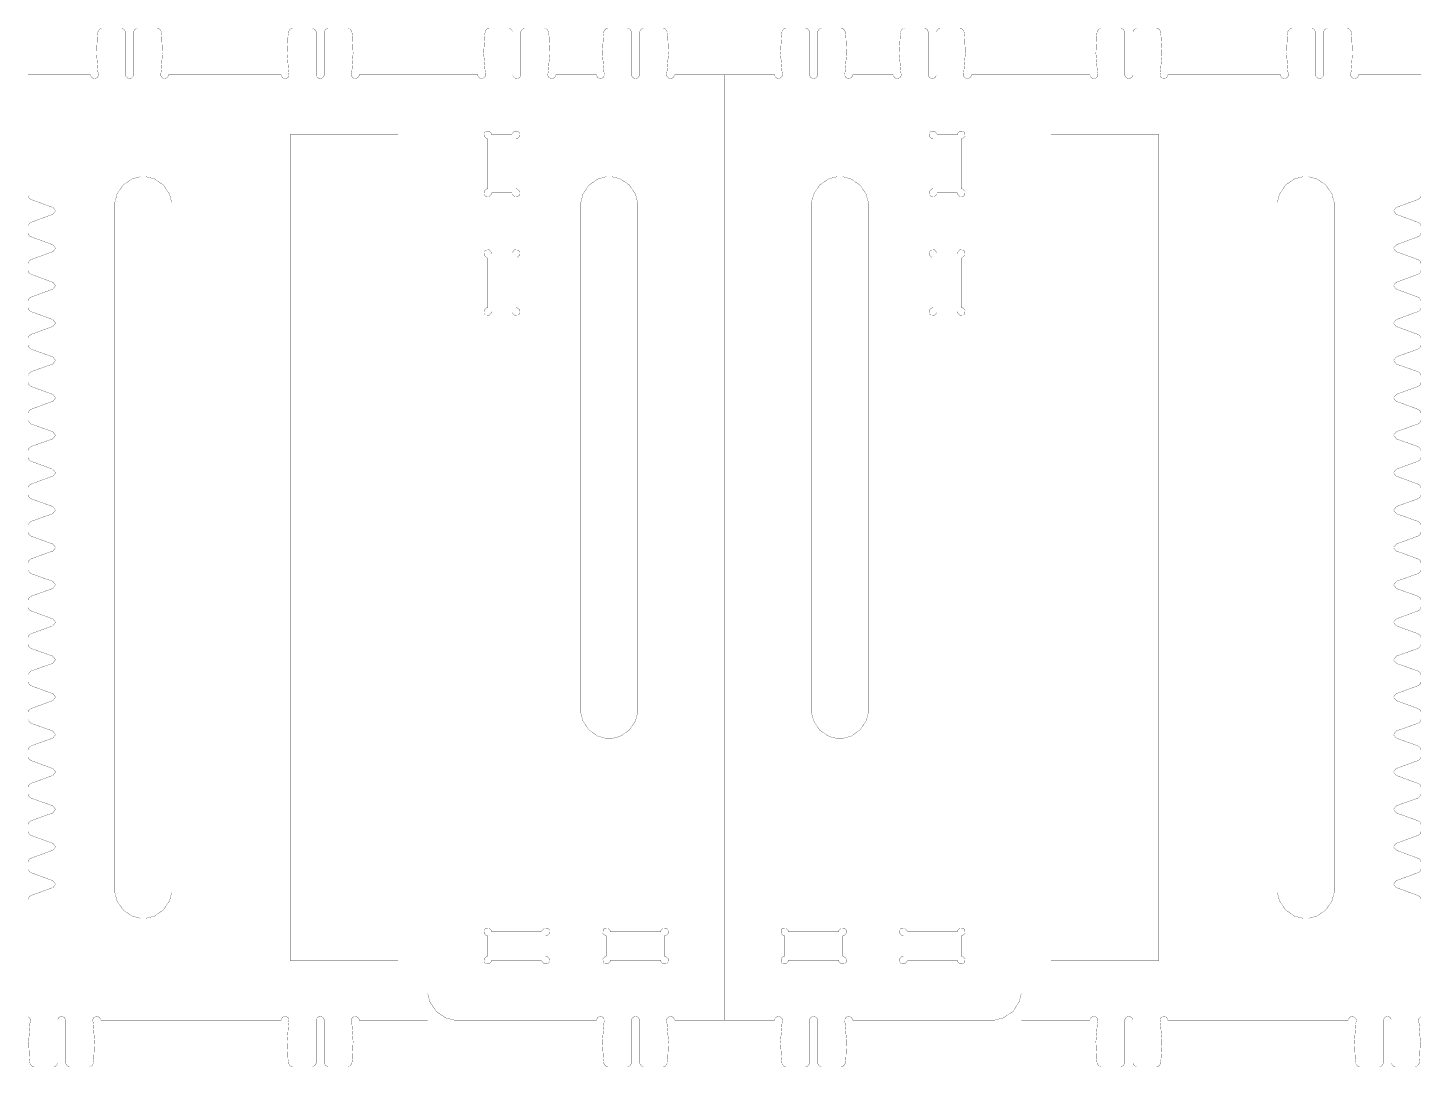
# Model space of a CAD drawing. Extents: x 0.1 to 59.9, y 0.1 to 11.9.
# Drawn here: x 48.07 to 53.93, y 7.56 to 11.94 of the extents above; entities that cross this region are included whole.
import ezdxf

# ---------------------------------------------------------------- set-up
doc = ezdxf.new("R2010")
doc.units = 0
doc.layers.add('L0D0_0', color=1, linetype='CONTINUOUS')

msp = doc.modelspace()

# ---------------------------------------------------------------- linework, layer by layer
at = {"layer": 'L0D0_0', "const_width": 0.001}
for points in [[(48.362, 11.918), (48.36, 11.903), (48.357, 11.828), (48.362, 11.753), (48.365, 11.738)], [(48.382, 11.935), (48.379, 11.935), (48.369, 11.93), (48.363, 11.92), (48.362, 11.918)], [(48.459, 11.935), (48.382, 11.935)], [(48.479, 11.915), (48.479, 11.919), (48.473, 11.929), (48.463, 11.935), (48.459, 11.935)], [(48.479, 11.738), (48.479, 11.915)], [(48.532, 11.935), (48.529, 11.935), (48.518, 11.929), (48.512, 11.919), (48.512, 11.915)], [(48.512, 11.738), (48.512, 11.915)], [(48.532, 11.935), (48.61, 11.935)], [(48.629, 11.918), (48.629, 11.92), (48.623, 11.93), (48.613, 11.935), (48.61, 11.935)], [(48.627, 11.738), (48.629, 11.753), (48.634, 11.828), (48.631, 11.903), (48.629, 11.918)], [(49.165, 11.918), (49.163, 11.903), (49.16, 11.828), (49.165, 11.753), (49.167, 11.738)], [(49.184, 11.935), (49.181, 11.935), (49.172, 11.93), (49.165, 11.92), (49.165, 11.918)], [(49.262, 11.935), (49.184, 11.935)], [(49.282, 11.915), (49.282, 11.919), (49.276, 11.929), (49.265, 11.935), (49.262, 11.935)], [(49.282, 11.738), (49.282, 11.915)], [(49.335, 11.935), (49.331, 11.935), (49.321, 11.929), (49.315, 11.919), (49.315, 11.915)], [(49.315, 11.738), (49.315, 11.915)], [(49.335, 11.935), (49.412, 11.935)], [(49.432, 11.918), (49.431, 11.92), (49.425, 11.93), (49.415, 11.935), (49.412, 11.935)], [(49.429, 11.738), (49.432, 11.753), (49.437, 11.828), (49.434, 11.903), (49.432, 11.918)], [(49.995, 11.738), (49.993, 11.753), (49.987, 11.828), (49.991, 11.903), (49.993, 11.918)], [(49.993, 11.918), (49.993, 11.92), (49.999, 11.93), (50.009, 11.935), (50.012, 11.935)], [(50.09, 11.935), (50.012, 11.935)], [(50.09, 11.935), (50.093, 11.935), (50.104, 11.929), (50.109, 11.919), (50.109, 11.915)], [(50.109, 11.738), (50.109, 11.915)], [(50.143, 11.915), (50.143, 11.919), (50.149, 11.929), (50.159, 11.935), (50.163, 11.935)], [(50.143, 11.738), (50.143, 11.915)], [(50.163, 11.935), (50.24, 11.935)], [(50.24, 11.935), (50.243, 11.935), (50.253, 11.93), (50.259, 11.92), (50.26, 11.918)], [(50.26, 11.918), (50.262, 11.903), (50.265, 11.828), (50.259, 11.753), (50.257, 11.738)], [(50.495, 11.738), (50.493, 11.753), (50.487, 11.828), (50.491, 11.903), (50.493, 11.918)], [(50.493, 11.918), (50.493, 11.92), (50.499, 11.93), (50.509, 11.935), (50.512, 11.935)], [(50.59, 11.935), (50.512, 11.935)], [(50.59, 11.935), (50.593, 11.935), (50.604, 11.929), (50.609, 11.919), (50.609, 11.915)], [(50.609, 11.738), (50.609, 11.915)], [(50.643, 11.915), (50.643, 11.919), (50.649, 11.929), (50.659, 11.935), (50.663, 11.935)], [(50.643, 11.738), (50.643, 11.915)], [(50.663, 11.935), (50.74, 11.935)], [(50.74, 11.935), (50.743, 11.935), (50.753, 11.93), (50.759, 11.92), (50.76, 11.918)], [(50.76, 11.918), (50.762, 11.903), (50.765, 11.828), (50.759, 11.753), (50.757, 11.738)], [(51.243, 11.918), (51.241, 11.903), (51.237, 11.828), (51.243, 11.753), (51.245, 11.738)], [(51.262, 11.935), (51.259, 11.935), (51.249, 11.93), (51.243, 11.92), (51.243, 11.918)], [(51.34, 11.935), (51.262, 11.935)], [(51.359, 11.915), (51.359, 11.919), (51.354, 11.929), (51.343, 11.935), (51.34, 11.935)], [(51.359, 11.738), (51.359, 11.915)], [(51.413, 11.935), (51.409, 11.935), (51.399, 11.929), (51.393, 11.919), (51.393, 11.915)], [(51.393, 11.738), (51.393, 11.915)], [(51.413, 11.935), (51.49, 11.935)], [(51.51, 11.918), (51.509, 11.92), (51.503, 11.93), (51.493, 11.935), (51.49, 11.935)], [(51.507, 11.738), (51.509, 11.753), (51.515, 11.828), (51.512, 11.903), (51.51, 11.918)], [(51.743, 11.918), (51.741, 11.903), (51.737, 11.828), (51.743, 11.753), (51.745, 11.738)], [(51.762, 11.935), (51.759, 11.935), (51.749, 11.93), (51.743, 11.92), (51.743, 11.918)], [(51.84, 11.935), (51.762, 11.935)], [(51.859, 11.915), (51.859, 11.919), (51.854, 11.929), (51.843, 11.935), (51.84, 11.935)], [(51.859, 11.738), (51.859, 11.915)], [(51.913, 11.935), (51.909, 11.935), (51.899, 11.929), (51.893, 11.919), (51.893, 11.915)], [(51.893, 11.738), (51.893, 11.915)], [(51.913, 11.935), (51.99, 11.935)], [(52.01, 11.918), (52.009, 11.92), (52.003, 11.93), (51.993, 11.935), (51.99, 11.935)], [(52.007, 11.738), (52.009, 11.753), (52.015, 11.828), (52.012, 11.903), (52.01, 11.918)], [(52.573, 11.738), (52.571, 11.753), (52.565, 11.828), (52.568, 11.903), (52.57, 11.918)], [(52.57, 11.918), (52.571, 11.92), (52.577, 11.93), (52.587, 11.935), (52.59, 11.935)], [(52.667, 11.935), (52.59, 11.935)], [(52.667, 11.935), (52.671, 11.935), (52.681, 11.929), (52.687, 11.919), (52.687, 11.915)], [(52.687, 11.738), (52.687, 11.915)], [(52.721, 11.915), (52.721, 11.919), (52.726, 11.929), (52.737, 11.935), (52.74, 11.935)], [(52.721, 11.738), (52.721, 11.915)], [(52.74, 11.935), (52.818, 11.935)], [(52.818, 11.935), (52.821, 11.935), (52.831, 11.93), (52.837, 11.92), (52.837, 11.918)], [(52.837, 11.918), (52.839, 11.903), (52.843, 11.828), (52.837, 11.753), (52.835, 11.738)], [(53.376, 11.738), (53.373, 11.753), (53.368, 11.828), (53.371, 11.903), (53.373, 11.918)], [(53.373, 11.918), (53.373, 11.92), (53.38, 11.93), (53.389, 11.935), (53.393, 11.935)], [(53.47, 11.935), (53.393, 11.935)], [(53.47, 11.935), (53.474, 11.935), (53.484, 11.929), (53.49, 11.919), (53.49, 11.915)], [(53.49, 11.738), (53.49, 11.915)], [(53.523, 11.915), (53.523, 11.919), (53.529, 11.929), (53.54, 11.935), (53.543, 11.935)], [(53.523, 11.738), (53.523, 11.915)], [(53.543, 11.935), (53.621, 11.935)], [(53.621, 11.935), (53.624, 11.935), (53.633, 11.93), (53.64, 11.92), (53.64, 11.918)], [(53.64, 11.918), (53.642, 11.903), (53.645, 11.828), (53.64, 11.753), (53.637, 11.738)], [(48.331, 11.738), (48.068, 11.738)], [(48.068, 11.232), (48.068, 11.738)], [(48.331, 11.738), (48.331, 11.735), (48.337, 11.726), (48.348, 11.721), (48.36, 11.726), (48.365, 11.735), (48.365, 11.738)], [(48.479, 11.738), (48.479, 11.735), (48.484, 11.726), (48.496, 11.721), (48.507, 11.726), (48.512, 11.735), (48.512, 11.738)], [(48.627, 11.738), (48.627, 11.735), (48.632, 11.726), (48.643, 11.721), (48.655, 11.726), (48.66, 11.735), (48.66, 11.738)], [(48.923, 11.738), (48.66, 11.738)], [(48.923, 11.738), (48.923, 7.758)], [(49.134, 11.738), (48.923, 11.738)], [(49.134, 11.738), (49.134, 11.735), (49.139, 11.726), (49.151, 11.721), (49.162, 11.726), (49.167, 11.735), (49.167, 11.738)], [(49.282, 11.738), (49.282, 11.735), (49.287, 11.726), (49.298, 11.721), (49.31, 11.726), (49.315, 11.735), (49.315, 11.738)], [(49.429, 11.738), (49.429, 11.735), (49.435, 11.726), (49.446, 11.721), (49.457, 11.726), (49.463, 11.735), (49.463, 11.738)], [(49.751, 11.738), (49.463, 11.738)], [(49.751, 11.738), (49.751, 7.758)], [(49.751, 11.738), (49.962, 11.738)], [(49.995, 11.738), (49.995, 11.735), (49.99, 11.726), (49.978, 11.721), (49.967, 11.726), (49.962, 11.735), (49.962, 11.738)], [(50.143, 11.738), (50.143, 11.735), (50.138, 11.726), (50.126, 11.721), (50.115, 11.726), (50.109, 11.735), (50.109, 11.738)], [(50.291, 11.738), (50.291, 11.735), (50.285, 11.726), (50.274, 11.721), (50.262, 11.726), (50.257, 11.735), (50.257, 11.738)], [(50.291, 11.738), (50.462, 11.738)], [(50.495, 11.738), (50.495, 11.735), (50.49, 11.726), (50.478, 11.721), (50.467, 11.726), (50.462, 11.735), (50.462, 11.738)], [(50.643, 11.738), (50.643, 11.735), (50.638, 11.726), (50.626, 11.721), (50.615, 11.726), (50.609, 11.735), (50.609, 11.738)], [(50.791, 11.738), (50.791, 11.735), (50.785, 11.726), (50.774, 11.721), (50.762, 11.726), (50.757, 11.735), (50.757, 11.738)], [(50.791, 11.738), (51.001, 11.738)], [(51.001, 11.738), (51.001, 7.758)], [(51.212, 11.738), (51.001, 11.738)], [(51.212, 11.738), (51.212, 11.735), (51.217, 11.726), (51.228, 11.721), (51.24, 11.726), (51.245, 11.735), (51.245, 11.738)], [(51.359, 11.738), (51.359, 11.735), (51.365, 11.726), (51.376, 11.721), (51.388, 11.726), (51.393, 11.735), (51.393, 11.738)], [(51.507, 11.738), (51.507, 11.735), (51.512, 11.726), (51.524, 11.721), (51.535, 11.726), (51.541, 11.735), (51.541, 11.738)], [(51.712, 11.738), (51.541, 11.738)], [(51.712, 11.738), (51.712, 11.735), (51.717, 11.726), (51.728, 11.721), (51.74, 11.726), (51.745, 11.735), (51.745, 11.738)], [(51.859, 11.738), (51.859, 11.735), (51.865, 11.726), (51.876, 11.721), (51.888, 11.726), (51.893, 11.735), (51.893, 11.738)], [(52.007, 11.738), (52.007, 11.735), (52.012, 11.726), (52.024, 11.721), (52.035, 11.726), (52.041, 11.735), (52.041, 11.738)], [(52.251, 11.738), (52.041, 11.738)], [(52.251, 11.738), (52.251, 7.758)], [(52.251, 11.738), (52.54, 11.738)], [(52.573, 11.738), (52.573, 11.735), (52.568, 11.726), (52.556, 11.721), (52.545, 11.726), (52.54, 11.735), (52.54, 11.738)], [(52.721, 11.738), (52.721, 11.735), (52.715, 11.726), (52.704, 11.721), (52.692, 11.726), (52.687, 11.735), (52.687, 11.738)], [(52.868, 11.738), (52.868, 11.735), (52.863, 11.726), (52.852, 11.721), (52.84, 11.726), (52.835, 11.735), (52.835, 11.738)], [(52.868, 11.738), (53.079, 11.738)], [(53.079, 11.738), (53.079, 7.758)], [(53.079, 11.738), (53.342, 11.738)], [(53.376, 11.738), (53.376, 11.735), (53.37, 11.726), (53.359, 11.721), (53.347, 11.726), (53.342, 11.735), (53.342, 11.738)], [(53.523, 11.738), (53.523, 11.735), (53.518, 11.726), (53.507, 11.721), (53.495, 11.726), (53.49, 11.735), (53.49, 11.738)], [(53.671, 11.738), (53.671, 11.735), (53.666, 11.726), (53.654, 11.721), (53.643, 11.726), (53.637, 11.735), (53.637, 11.738)], [(53.671, 11.738), (53.934, 11.738)], [(53.934, 11.232), (53.934, 11.738)], [(50.004, 11.468), (50, 11.468), (49.989, 11.479), (49.99, 11.494), (49.992, 11.497), (49.995, 11.5), (50.01, 11.501), (50.021, 11.489), (50.021, 11.485)], [(50.106, 11.485), (50.106, 11.489), (50.117, 11.501), (50.132, 11.5), (50.135, 11.497), (50.138, 11.494), (50.139, 11.479), (50.127, 11.468), (50.123, 11.468)], [(51.896, 11.485), (51.896, 11.489), (51.885, 11.501), (51.87, 11.5), (51.867, 11.497), (51.865, 11.494), (51.864, 11.479), (51.875, 11.468), (51.879, 11.468)], [(51.998, 11.468), (52.002, 11.468), (52.014, 11.479), (52.013, 11.494), (52.01, 11.497), (52.007, 11.5), (51.992, 11.501), (51.981, 11.489), (51.981, 11.485)], [(49.173, 11.488), (49.173, 8.008)], [(49.626, 11.488), (49.173, 11.488)], [(49.626, 11.488), (49.626, 8.008)], [(50.004, 11.468), (50.004, 11.258)], [(50.021, 11.485), (50.106, 11.485)], [(50.123, 11.468), (50.123, 11.258)], [(51.879, 11.468), (51.879, 11.258)], [(51.981, 11.485), (51.896, 11.485)], [(51.998, 11.468), (51.998, 11.258)], [(52.376, 11.488), (52.376, 8.008)], [(52.376, 11.488), (52.829, 11.488)], [(52.829, 11.488), (52.829, 8.008)], [(48.673, 11.189), (48.673, 11.201), (48.664, 11.236), (48.638, 11.274), (48.6, 11.3), (48.565, 11.309), (48.554, 11.309), (48.542, 11.309), (48.507, 11.3), (48.469, 11.274), (48.443, 11.236), (48.434, 11.201), (48.434, 11.189)], [(50.396, 11.189), (50.396, 11.201), (50.405, 11.236), (50.431, 11.274), (50.469, 11.3), (50.504, 11.309), (50.515, 11.309), (50.527, 11.309), (50.562, 11.3), (50.6, 11.274), (50.626, 11.236), (50.635, 11.201), (50.635, 11.189)], [(51.607, 11.189), (51.607, 11.201), (51.597, 11.236), (51.571, 11.274), (51.533, 11.3), (51.498, 11.309), (51.487, 11.309), (51.475, 11.309), (51.44, 11.3), (51.402, 11.274), (51.377, 11.236), (51.367, 11.201), (51.367, 11.189)], [(53.329, 11.189), (53.329, 11.201), (53.338, 11.236), (53.364, 11.274), (53.402, 11.3), (53.437, 11.309), (53.449, 11.309), (53.46, 11.309), (53.495, 11.3), (53.533, 11.274), (53.559, 11.236), (53.568, 11.201), (53.568, 11.189)], [(48.068, 11.232), (48.068, 11.229), (48.072, 11.22), (48.079, 11.214), (48.081, 11.213)], [(48.081, 11.213), (48.171, 11.18)], [(50.021, 11.241), (50.021, 11.237), (50.01, 11.226), (49.995, 11.227), (49.992, 11.229), (49.99, 11.232), (49.989, 11.248), (50, 11.258), (50.004, 11.258)], [(50.021, 11.241), (50.106, 11.241)], [(50.123, 11.258), (50.127, 11.258), (50.139, 11.248), (50.138, 11.232), (50.135, 11.229), (50.132, 11.227), (50.117, 11.226), (50.106, 11.237), (50.106, 11.241)], [(51.879, 11.258), (51.875, 11.258), (51.864, 11.248), (51.865, 11.232), (51.867, 11.229), (51.87, 11.227), (51.885, 11.226), (51.896, 11.237), (51.896, 11.241)], [(51.981, 11.241), (51.896, 11.241)], [(51.981, 11.241), (51.981, 11.237), (51.992, 11.226), (52.007, 11.227), (52.01, 11.229), (52.013, 11.232), (52.014, 11.248), (52.002, 11.258), (51.998, 11.258)], [(53.921, 11.213), (53.831, 11.18)], [(53.934, 11.232), (53.934, 11.229), (53.931, 11.22), (53.923, 11.214), (53.921, 11.213)], [(48.081, 11.117), (48.171, 11.15)], [(48.184, 11.165), (48.183, 11.167), (48.173, 11.18), (48.171, 11.18)], [(48.171, 11.15), (48.173, 11.151), (48.183, 11.164), (48.184, 11.165)], [(48.434, 8.307), (48.434, 11.189)], [(48.673, 8.307), (48.673, 11.189)], [(50.396, 11.189), (50.396, 9.063)], [(50.635, 11.189), (50.635, 9.063)], [(51.367, 11.189), (51.367, 9.063)], [(51.607, 11.189), (51.607, 9.063)], [(53.329, 8.307), (53.329, 11.189)], [(53.568, 8.307), (53.568, 11.189)], [(53.819, 11.165), (53.819, 11.167), (53.83, 11.18), (53.831, 11.18)], [(53.831, 11.15), (53.83, 11.151), (53.819, 11.164), (53.819, 11.165)], [(53.921, 11.117), (53.831, 11.15)], [(48.081, 11.117), (48.079, 11.117), (48.072, 11.11), (48.068, 11.102), (48.068, 11.099)], [(48.068, 11.074), (48.068, 11.099)], [(53.921, 11.117), (53.923, 11.117), (53.931, 11.11), (53.934, 11.102), (53.934, 11.099)], [(53.934, 11.074), (53.934, 11.099)], [(48.068, 11.074), (48.068, 11.071), (48.072, 11.063), (48.079, 11.056), (48.081, 11.056)], [(48.081, 11.056), (48.171, 11.023)], [(53.921, 11.056), (53.831, 11.023)], [(53.934, 11.074), (53.934, 11.071), (53.931, 11.063), (53.923, 11.056), (53.921, 11.056)], [(48.081, 10.96), (48.171, 10.993)], [(48.184, 11.008), (48.183, 11.01), (48.173, 11.022), (48.171, 11.023)], [(48.171, 10.993), (48.173, 10.993), (48.183, 11.006), (48.184, 11.008)], [(50.004, 10.968), (50, 10.968), (49.989, 10.979), (49.99, 10.994), (49.992, 10.997), (49.995, 11), (50.01, 11.001), (50.021, 10.989), (50.021, 10.985)], [(50.021, 10.985), (50.106, 10.985)], [(50.106, 10.985), (50.106, 10.989), (50.117, 11.001), (50.132, 11), (50.135, 10.997), (50.138, 10.994), (50.139, 10.979), (50.127, 10.968), (50.123, 10.968)], [(51.896, 10.985), (51.896, 10.989), (51.885, 11.001), (51.87, 11), (51.867, 10.997), (51.865, 10.994), (51.864, 10.979), (51.875, 10.968), (51.879, 10.968)], [(51.981, 10.985), (51.896, 10.985)], [(51.998, 10.968), (52.002, 10.968), (52.014, 10.979), (52.013, 10.994), (52.01, 10.997), (52.007, 11), (51.992, 11.001), (51.981, 10.989), (51.981, 10.985)], [(53.819, 11.008), (53.819, 11.01), (53.83, 11.022), (53.831, 11.023)], [(53.831, 10.993), (53.83, 10.993), (53.819, 11.006), (53.819, 11.008)], [(53.921, 10.96), (53.831, 10.993)], [(48.081, 10.96), (48.079, 10.959), (48.072, 10.953), (48.068, 10.944), (48.068, 10.941)], [(48.068, 10.917), (48.068, 10.941)], [(48.068, 10.917), (48.068, 10.914), (48.072, 10.905), (48.079, 10.899), (48.081, 10.898)], [(50.004, 10.968), (50.004, 10.758)], [(50.123, 10.968), (50.123, 10.758)], [(51.879, 10.968), (51.879, 10.758)], [(51.998, 10.968), (51.998, 10.758)], [(53.921, 10.96), (53.923, 10.959), (53.931, 10.953), (53.934, 10.944), (53.934, 10.941)], [(53.934, 10.917), (53.934, 10.914), (53.931, 10.905), (53.923, 10.899), (53.921, 10.898)], [(53.934, 10.917), (53.934, 10.941)], [(48.081, 10.898), (48.171, 10.865)], [(48.184, 10.85), (48.183, 10.852), (48.173, 10.865), (48.171, 10.865)], [(53.819, 10.85), (53.819, 10.852), (53.83, 10.865), (53.831, 10.865)], [(53.921, 10.898), (53.831, 10.865)], [(48.081, 10.802), (48.079, 10.802), (48.072, 10.795), (48.068, 10.787), (48.068, 10.784)], [(48.081, 10.802), (48.171, 10.835)], [(48.171, 10.835), (48.173, 10.836), (48.183, 10.849), (48.184, 10.85)], [(53.831, 10.835), (53.83, 10.836), (53.819, 10.849), (53.819, 10.85)], [(53.921, 10.802), (53.831, 10.835)], [(53.921, 10.802), (53.923, 10.802), (53.931, 10.795), (53.934, 10.787), (53.934, 10.784)], [(48.068, 10.759), (48.068, 10.784)], [(48.068, 10.759), (48.068, 10.756), (48.072, 10.748), (48.079, 10.741), (48.081, 10.741)], [(48.081, 10.741), (48.171, 10.708)], [(50.021, 10.741), (50.021, 10.737), (50.01, 10.726), (49.995, 10.727), (49.992, 10.729), (49.99, 10.732), (49.989, 10.748), (50, 10.758), (50.004, 10.758)], [(50.021, 10.741), (50.106, 10.741)], [(50.123, 10.758), (50.127, 10.758), (50.139, 10.748), (50.138, 10.732), (50.135, 10.729), (50.132, 10.727), (50.117, 10.726), (50.106, 10.737), (50.106, 10.741)], [(51.879, 10.758), (51.875, 10.758), (51.864, 10.748), (51.865, 10.732), (51.867, 10.729), (51.87, 10.727), (51.885, 10.726), (51.896, 10.737), (51.896, 10.741)], [(51.981, 10.741), (51.896, 10.741)], [(51.981, 10.741), (51.981, 10.737), (51.992, 10.726), (52.007, 10.727), (52.01, 10.729), (52.013, 10.732), (52.014, 10.748), (52.002, 10.758), (51.998, 10.758)], [(53.921, 10.741), (53.831, 10.708)], [(53.934, 10.759), (53.934, 10.756), (53.931, 10.748), (53.923, 10.741), (53.921, 10.741)], [(53.934, 10.759), (53.934, 10.784)], [(48.081, 10.645), (48.171, 10.678)], [(48.184, 10.693), (48.183, 10.695), (48.173, 10.707), (48.171, 10.708)], [(48.171, 10.678), (48.173, 10.678), (48.183, 10.691), (48.184, 10.693)], [(53.819, 10.693), (53.819, 10.695), (53.83, 10.707), (53.831, 10.708)], [(53.831, 10.678), (53.83, 10.678), (53.819, 10.691), (53.819, 10.693)], [(53.921, 10.645), (53.831, 10.678)], [(48.081, 10.645), (48.079, 10.644), (48.072, 10.638), (48.068, 10.629), (48.068, 10.627)], [(48.068, 10.602), (48.068, 10.627)], [(53.921, 10.645), (53.923, 10.644), (53.931, 10.638), (53.934, 10.629), (53.934, 10.627)], [(53.934, 10.602), (53.934, 10.627)], [(48.068, 10.602), (48.068, 10.599), (48.072, 10.591), (48.079, 10.584), (48.081, 10.583)], [(48.081, 10.583), (48.171, 10.551)], [(53.921, 10.583), (53.831, 10.551)], [(53.934, 10.602), (53.934, 10.599), (53.931, 10.591), (53.923, 10.584), (53.921, 10.583)], [(48.081, 10.488), (48.171, 10.52)], [(48.184, 10.535), (48.183, 10.537), (48.173, 10.55), (48.171, 10.551)], [(48.171, 10.52), (48.173, 10.521), (48.183, 10.534), (48.184, 10.535)], [(53.819, 10.535), (53.819, 10.537), (53.83, 10.55), (53.831, 10.551)], [(53.831, 10.52), (53.83, 10.521), (53.819, 10.534), (53.819, 10.535)], [(53.921, 10.488), (53.831, 10.52)], [(48.081, 10.488), (48.079, 10.487), (48.072, 10.48), (48.068, 10.472), (48.068, 10.469)], [(48.068, 10.444), (48.068, 10.469)], [(48.068, 10.444), (48.068, 10.442), (48.072, 10.433), (48.079, 10.427), (48.081, 10.426)], [(53.921, 10.488), (53.923, 10.487), (53.931, 10.48), (53.934, 10.472), (53.934, 10.469)], [(53.934, 10.444), (53.934, 10.442), (53.931, 10.433), (53.923, 10.427), (53.921, 10.426)], [(53.934, 10.444), (53.934, 10.469)], [(48.081, 10.426), (48.171, 10.393)], [(48.184, 10.378), (48.183, 10.38), (48.173, 10.392), (48.171, 10.393)], [(53.819, 10.378), (53.819, 10.38), (53.83, 10.392), (53.831, 10.393)], [(53.921, 10.426), (53.831, 10.393)], [(48.081, 10.33), (48.079, 10.329), (48.072, 10.323), (48.068, 10.314), (48.068, 10.312)], [(48.081, 10.33), (48.171, 10.363)], [(48.171, 10.363), (48.173, 10.363), (48.183, 10.376), (48.184, 10.378)], [(53.831, 10.363), (53.83, 10.363), (53.819, 10.376), (53.819, 10.378)], [(53.921, 10.33), (53.831, 10.363)], [(53.921, 10.33), (53.923, 10.329), (53.931, 10.323), (53.934, 10.314), (53.934, 10.312)], [(48.068, 10.287), (48.068, 10.312)], [(48.068, 10.287), (48.068, 10.284), (48.072, 10.276), (48.079, 10.269), (48.081, 10.268)], [(48.081, 10.268), (48.171, 10.236)], [(53.921, 10.268), (53.831, 10.236)], [(53.934, 10.287), (53.934, 10.284), (53.931, 10.276), (53.923, 10.269), (53.921, 10.268)], [(53.934, 10.287), (53.934, 10.312)], [(48.184, 10.22), (48.183, 10.222), (48.173, 10.235), (48.171, 10.236)], [(48.171, 10.205), (48.173, 10.206), (48.183, 10.219), (48.184, 10.22)], [(53.819, 10.22), (53.819, 10.222), (53.83, 10.235), (53.831, 10.236)], [(53.831, 10.205), (53.83, 10.206), (53.819, 10.219), (53.819, 10.22)], [(48.081, 10.173), (48.079, 10.172), (48.072, 10.165), (48.068, 10.157), (48.068, 10.154)], [(48.068, 10.129), (48.068, 10.154)], [(48.081, 10.173), (48.171, 10.205)], [(53.921, 10.173), (53.831, 10.205)], [(53.921, 10.173), (53.923, 10.172), (53.931, 10.165), (53.934, 10.157), (53.934, 10.154)], [(53.934, 10.129), (53.934, 10.154)], [(48.068, 10.129), (48.068, 10.127), (48.072, 10.118), (48.079, 10.112), (48.081, 10.111)], [(48.081, 10.111), (48.171, 10.078)], [(53.921, 10.111), (53.831, 10.078)], [(53.934, 10.129), (53.934, 10.127), (53.931, 10.118), (53.923, 10.112), (53.921, 10.111)], [(48.081, 10.015), (48.171, 10.048)], [(48.184, 10.063), (48.183, 10.065), (48.173, 10.077), (48.171, 10.078)], [(48.171, 10.048), (48.173, 10.048), (48.183, 10.061), (48.184, 10.063)], [(53.819, 10.063), (53.819, 10.065), (53.83, 10.077), (53.831, 10.078)], [(53.831, 10.048), (53.83, 10.048), (53.819, 10.061), (53.819, 10.063)], [(53.921, 10.015), (53.831, 10.048)], [(48.081, 10.015), (48.079, 10.014), (48.072, 10.008), (48.068, 9.999), (48.068, 9.997)], [(48.068, 9.972), (48.068, 9.997)], [(53.921, 10.015), (53.923, 10.014), (53.931, 10.008), (53.934, 9.999), (53.934, 9.997)], [(53.934, 9.972), (53.934, 9.997)], [(48.068, 9.972), (48.068, 9.969), (48.072, 9.961), (48.079, 9.954), (48.081, 9.953)], [(48.081, 9.953), (48.171, 9.921)], [(48.184, 9.905), (48.183, 9.907), (48.173, 9.92), (48.171, 9.921)], [(53.819, 9.905), (53.819, 9.907), (53.83, 9.92), (53.831, 9.921)], [(53.921, 9.953), (53.831, 9.921)], [(53.934, 9.972), (53.934, 9.969), (53.931, 9.961), (53.923, 9.954), (53.921, 9.953)], [(48.081, 9.858), (48.079, 9.857), (48.072, 9.85), (48.068, 9.842), (48.068, 9.839)], [(48.081, 9.858), (48.171, 9.89)], [(48.171, 9.89), (48.173, 9.891), (48.183, 9.904), (48.184, 9.905)], [(53.831, 9.89), (53.83, 9.891), (53.819, 9.904), (53.819, 9.905)], [(53.921, 9.858), (53.831, 9.89)], [(53.921, 9.858), (53.923, 9.857), (53.931, 9.85), (53.934, 9.842), (53.934, 9.839)], [(48.068, 9.814), (48.068, 9.839)], [(48.068, 9.814), (48.068, 9.812), (48.072, 9.803), (48.079, 9.797), (48.081, 9.796)], [(53.934, 9.814), (53.934, 9.812), (53.931, 9.803), (53.923, 9.797), (53.921, 9.796)], [(53.934, 9.814), (53.934, 9.839)], [(48.081, 9.796), (48.171, 9.763)], [(48.184, 9.748), (48.183, 9.75), (48.173, 9.762), (48.171, 9.763)], [(48.171, 9.733), (48.173, 9.733), (48.183, 9.746), (48.184, 9.748)], [(53.819, 9.748), (53.819, 9.75), (53.83, 9.762), (53.831, 9.763)], [(53.831, 9.733), (53.83, 9.733), (53.819, 9.746), (53.819, 9.748)], [(53.921, 9.796), (53.831, 9.763)], [(48.081, 9.7), (48.079, 9.699), (48.072, 9.693), (48.068, 9.684), (48.068, 9.682)], [(48.068, 9.657), (48.068, 9.682)], [(48.081, 9.7), (48.171, 9.733)], [(53.921, 9.7), (53.831, 9.733)], [(53.921, 9.7), (53.923, 9.699), (53.931, 9.693), (53.934, 9.684), (53.934, 9.682)], [(53.934, 9.657), (53.934, 9.682)], [(48.068, 9.657), (48.068, 9.654), (48.072, 9.646), (48.079, 9.639), (48.081, 9.638)], [(48.081, 9.638), (48.171, 9.606)], [(53.921, 9.638), (53.831, 9.606)], [(53.934, 9.657), (53.934, 9.654), (53.931, 9.646), (53.923, 9.639), (53.921, 9.638)], [(48.081, 9.543), (48.171, 9.575)], [(48.184, 9.591), (48.183, 9.592), (48.173, 9.605), (48.171, 9.606)], [(48.171, 9.575), (48.173, 9.576), (48.183, 9.589), (48.184, 9.591)], [(53.819, 9.591), (53.819, 9.592), (53.83, 9.605), (53.831, 9.606)], [(53.831, 9.575), (53.83, 9.576), (53.819, 9.589), (53.819, 9.591)], [(53.921, 9.543), (53.831, 9.575)], [(48.081, 9.543), (48.079, 9.542), (48.072, 9.535), (48.068, 9.527), (48.068, 9.524)], [(48.068, 9.499), (48.068, 9.524)], [(53.921, 9.543), (53.923, 9.542), (53.931, 9.535), (53.934, 9.527), (53.934, 9.524)], [(53.934, 9.499), (53.934, 9.524)], [(48.068, 9.499), (48.068, 9.497), (48.072, 9.488), (48.079, 9.482), (48.081, 9.481)], [(48.081, 9.481), (48.171, 9.448)], [(48.184, 9.433), (48.183, 9.435), (48.173, 9.447), (48.171, 9.448)], [(53.819, 9.433), (53.819, 9.435), (53.83, 9.447), (53.831, 9.448)], [(53.921, 9.481), (53.831, 9.448)], [(53.934, 9.499), (53.934, 9.497), (53.931, 9.488), (53.923, 9.482), (53.921, 9.481)], [(48.081, 9.385), (48.171, 9.418)], [(48.171, 9.418), (48.173, 9.419), (48.183, 9.431), (48.184, 9.433)], [(53.831, 9.418), (53.83, 9.419), (53.819, 9.431), (53.819, 9.433)], [(53.921, 9.385), (53.831, 9.418)], [(48.081, 9.385), (48.079, 9.384), (48.072, 9.378), (48.068, 9.369), (48.068, 9.367)], [(48.068, 9.342), (48.068, 9.367)], [(48.068, 9.342), (48.068, 9.339), (48.072, 9.331), (48.079, 9.324), (48.081, 9.323)], [(53.921, 9.385), (53.923, 9.384), (53.931, 9.378), (53.934, 9.369), (53.934, 9.367)], [(53.934, 9.342), (53.934, 9.339), (53.931, 9.331), (53.923, 9.324), (53.921, 9.323)], [(53.934, 9.342), (53.934, 9.367)], [(48.081, 9.323), (48.171, 9.291)], [(48.184, 9.276), (48.183, 9.277), (48.173, 9.29), (48.171, 9.291)], [(48.171, 9.26), (48.173, 9.261), (48.183, 9.274), (48.184, 9.276)], [(53.819, 9.276), (53.819, 9.277), (53.83, 9.29), (53.831, 9.291)], [(53.831, 9.26), (53.83, 9.261), (53.819, 9.274), (53.819, 9.276)], [(53.921, 9.323), (53.831, 9.291)], [(48.081, 9.228), (48.079, 9.227), (48.072, 9.22), (48.068, 9.212), (48.068, 9.209)], [(48.081, 9.228), (48.171, 9.26)], [(53.921, 9.228), (53.831, 9.26)], [(53.921, 9.228), (53.923, 9.227), (53.931, 9.22), (53.934, 9.212), (53.934, 9.209)], [(48.068, 9.184), (48.068, 9.209)], [(48.068, 9.184), (48.068, 9.182), (48.072, 9.173), (48.079, 9.167), (48.081, 9.166)], [(48.081, 9.166), (48.171, 9.133)], [(53.921, 9.166), (53.831, 9.133)], [(53.934, 9.184), (53.934, 9.182), (53.931, 9.173), (53.923, 9.167), (53.921, 9.166)], [(53.934, 9.184), (53.934, 9.209)], [(48.081, 9.07), (48.171, 9.103)], [(48.184, 9.118), (48.183, 9.12), (48.173, 9.133), (48.171, 9.133)], [(48.171, 9.103), (48.173, 9.104), (48.183, 9.116), (48.184, 9.118)], [(53.819, 9.118), (53.819, 9.12), (53.83, 9.133), (53.831, 9.133)], [(53.831, 9.103), (53.83, 9.104), (53.819, 9.116), (53.819, 9.118)], [(53.921, 9.07), (53.831, 9.103)], [(48.081, 9.07), (48.079, 9.069), (48.072, 9.063), (48.068, 9.055), (48.068, 9.052)], [(48.068, 9.027), (48.068, 9.052)], [(50.635, 9.063), (50.635, 9.052), (50.626, 9.017), (50.6, 8.979), (50.562, 8.953), (50.527, 8.944), (50.515, 8.944), (50.504, 8.944), (50.469, 8.953), (50.431, 8.979), (50.405, 9.017), (50.396, 9.052), (50.396, 9.063)], [(51.367, 9.063), (51.367, 9.052), (51.377, 9.017), (51.402, 8.979), (51.44, 8.953), (51.475, 8.944), (51.487, 8.944), (51.498, 8.944), (51.533, 8.953), (51.571, 8.979), (51.597, 9.017), (51.607, 9.052), (51.607, 9.063)], [(53.921, 9.07), (53.923, 9.069), (53.931, 9.063), (53.934, 9.055), (53.934, 9.052)], [(53.934, 9.027), (53.934, 9.052)], [(48.068, 9.027), (48.068, 9.024), (48.072, 9.016), (48.079, 9.009), (48.081, 9.008)], [(48.081, 9.008), (48.171, 8.976)], [(53.921, 9.008), (53.831, 8.976)], [(53.934, 9.027), (53.934, 9.024), (53.931, 9.016), (53.923, 9.009), (53.921, 9.008)], [(48.081, 8.913), (48.171, 8.945)], [(48.184, 8.961), (48.183, 8.962), (48.173, 8.975), (48.171, 8.976)], [(48.171, 8.945), (48.173, 8.946), (48.183, 8.959), (48.184, 8.961)], [(53.819, 8.961), (53.819, 8.962), (53.83, 8.975), (53.831, 8.976)], [(53.831, 8.945), (53.83, 8.946), (53.819, 8.959), (53.819, 8.961)], [(53.921, 8.913), (53.831, 8.945)], [(48.081, 8.913), (48.079, 8.912), (48.072, 8.905), (48.068, 8.897), (48.068, 8.894)], [(48.068, 8.869), (48.068, 8.894)], [(48.068, 8.869), (48.068, 8.867), (48.072, 8.858), (48.079, 8.852), (48.081, 8.851)], [(53.921, 8.913), (53.923, 8.912), (53.931, 8.905), (53.934, 8.897), (53.934, 8.894)], [(53.934, 8.869), (53.934, 8.867), (53.931, 8.858), (53.923, 8.852), (53.921, 8.851)], [(53.934, 8.869), (53.934, 8.894)], [(48.081, 8.851), (48.171, 8.818)], [(48.184, 8.803), (48.183, 8.805), (48.173, 8.818), (48.171, 8.818)], [(48.171, 8.788), (48.173, 8.789), (48.183, 8.801), (48.184, 8.803)], [(53.819, 8.803), (53.819, 8.805), (53.83, 8.818), (53.831, 8.818)], [(53.831, 8.788), (53.83, 8.789), (53.819, 8.801), (53.819, 8.803)], [(53.921, 8.851), (53.831, 8.818)], [(48.081, 8.755), (48.079, 8.755), (48.072, 8.748), (48.068, 8.74), (48.068, 8.737)], [(48.081, 8.755), (48.171, 8.788)], [(53.921, 8.755), (53.831, 8.788)], [(53.921, 8.755), (53.923, 8.755), (53.931, 8.748), (53.934, 8.74), (53.934, 8.737)], [(48.068, 8.712), (48.068, 8.737)], [(48.068, 8.712), (48.068, 8.709), (48.072, 8.701), (48.079, 8.694), (48.081, 8.693)], [(48.081, 8.693), (48.171, 8.661)], [(53.921, 8.693), (53.831, 8.661)], [(53.934, 8.712), (53.934, 8.709), (53.931, 8.701), (53.923, 8.694), (53.921, 8.693)], [(53.934, 8.712), (53.934, 8.737)], [(48.081, 8.598), (48.171, 8.63)], [(48.184, 8.646), (48.183, 8.647), (48.173, 8.66), (48.171, 8.661)], [(48.171, 8.63), (48.173, 8.631), (48.183, 8.644), (48.184, 8.646)], [(53.819, 8.646), (53.819, 8.647), (53.83, 8.66), (53.831, 8.661)], [(53.831, 8.63), (53.83, 8.631), (53.819, 8.644), (53.819, 8.646)], [(53.921, 8.598), (53.831, 8.63)], [(48.081, 8.598), (48.079, 8.597), (48.072, 8.591), (48.068, 8.582), (48.068, 8.579)], [(48.068, 8.555), (48.068, 8.579)], [(53.921, 8.598), (53.923, 8.597), (53.931, 8.591), (53.934, 8.582), (53.934, 8.579)], [(53.934, 8.555), (53.934, 8.579)], [(48.068, 8.555), (48.068, 8.552), (48.072, 8.543), (48.079, 8.537), (48.081, 8.536)], [(48.081, 8.536), (48.171, 8.503)], [(53.921, 8.536), (53.831, 8.503)], [(53.934, 8.555), (53.934, 8.552), (53.931, 8.543), (53.923, 8.537), (53.921, 8.536)], [(48.081, 8.44), (48.171, 8.473)], [(48.184, 8.488), (48.183, 8.49), (48.173, 8.503), (48.171, 8.503)], [(48.171, 8.473), (48.173, 8.474), (48.183, 8.486), (48.184, 8.488)], [(53.819, 8.488), (53.819, 8.49), (53.83, 8.503), (53.831, 8.503)], [(53.831, 8.473), (53.83, 8.474), (53.819, 8.486), (53.819, 8.488)], [(53.921, 8.44), (53.831, 8.473)], [(48.081, 8.44), (48.079, 8.44), (48.072, 8.433), (48.068, 8.425), (48.068, 8.422)], [(48.068, 8.397), (48.068, 8.422)], [(48.068, 8.397), (48.068, 8.394), (48.072, 8.386), (48.079, 8.379), (48.081, 8.379)], [(53.921, 8.44), (53.923, 8.44), (53.931, 8.433), (53.934, 8.425), (53.934, 8.422)], [(53.934, 8.397), (53.934, 8.394), (53.931, 8.386), (53.923, 8.379), (53.921, 8.379)], [(53.934, 8.397), (53.934, 8.422)], [(48.081, 8.379), (48.171, 8.346)], [(48.184, 8.331), (48.183, 8.332), (48.173, 8.345), (48.171, 8.346)], [(48.171, 8.316), (48.173, 8.316), (48.183, 8.329), (48.184, 8.331)], [(53.819, 8.331), (53.819, 8.332), (53.83, 8.345), (53.831, 8.346)], [(53.831, 8.316), (53.83, 8.316), (53.819, 8.329), (53.819, 8.331)], [(53.921, 8.379), (53.831, 8.346)], [(48.081, 8.283), (48.079, 8.282), (48.072, 8.276), (48.068, 8.267), (48.068, 8.264)], [(48.081, 8.283), (48.171, 8.316)], [(48.434, 8.307), (48.434, 8.295), (48.443, 8.26), (48.469, 8.222), (48.507, 8.196), (48.542, 8.187), (48.554, 8.187), (48.565, 8.187), (48.6, 8.196), (48.638, 8.222), (48.664, 8.26), (48.673, 8.295), (48.673, 8.307)], [(53.568, 8.307), (53.568, 8.295), (53.559, 8.26), (53.533, 8.222), (53.495, 8.196), (53.46, 8.187), (53.449, 8.187), (53.437, 8.187), (53.402, 8.196), (53.364, 8.222), (53.338, 8.26), (53.329, 8.295), (53.329, 8.307)], [(53.921, 8.283), (53.831, 8.316)], [(53.921, 8.283), (53.923, 8.282), (53.931, 8.276), (53.934, 8.267), (53.934, 8.264)], [(48.068, 8.264), (48.068, 7.773)], [(53.934, 8.264), (53.934, 7.773)], [(50.004, 8.113), (50, 8.113), (49.989, 8.123), (49.99, 8.139), (49.992, 8.142), (49.995, 8.144), (50.01, 8.145), (50.021, 8.134), (50.021, 8.13)], [(50.004, 8.028), (50.004, 8.113)], [(50.021, 8.13), (50.231, 8.13)], [(50.231, 8.13), (50.231, 8.134), (50.242, 8.145), (50.257, 8.144), (50.26, 8.142), (50.263, 8.139), (50.264, 8.123), (50.252, 8.113), (50.248, 8.113)], [(50.248, 8.028), (50.248, 8.113)], [(50.504, 8.113), (50.5, 8.113), (50.489, 8.123), (50.49, 8.139), (50.492, 8.142), (50.495, 8.144), (50.51, 8.145), (50.521, 8.134), (50.521, 8.13)], [(50.504, 8.028), (50.504, 8.113)], [(50.521, 8.13), (50.731, 8.13)], [(50.731, 8.13), (50.731, 8.134), (50.742, 8.145), (50.757, 8.144), (50.76, 8.142), (50.763, 8.139), (50.764, 8.123), (50.752, 8.113), (50.748, 8.113)], [(50.748, 8.028), (50.748, 8.113)], [(51.271, 8.13), (51.271, 8.134), (51.26, 8.145), (51.245, 8.144), (51.242, 8.142), (51.24, 8.139), (51.239, 8.123), (51.25, 8.113), (51.254, 8.113)], [(51.254, 8.028), (51.254, 8.113)], [(51.481, 8.13), (51.271, 8.13)], [(51.498, 8.113), (51.502, 8.113), (51.514, 8.123), (51.513, 8.139), (51.51, 8.142), (51.507, 8.144), (51.492, 8.145), (51.481, 8.134), (51.481, 8.13)], [(51.498, 8.028), (51.498, 8.113)], [(51.771, 8.13), (51.771, 8.134), (51.76, 8.145), (51.745, 8.144), (51.742, 8.142), (51.74, 8.139), (51.739, 8.123), (51.75, 8.113), (51.754, 8.113)], [(51.754, 8.028), (51.754, 8.113)], [(51.981, 8.13), (51.771, 8.13)], [(51.998, 8.113), (52.002, 8.113), (52.014, 8.123), (52.013, 8.139), (52.01, 8.142), (52.007, 8.144), (51.992, 8.145), (51.981, 8.134), (51.981, 8.13)], [(51.998, 8.028), (51.998, 8.113)], [(49.626, 8.008), (49.173, 8.008)], [(50.021, 8.011), (50.021, 8.007), (50.01, 7.995), (49.995, 7.996), (49.992, 7.999), (49.99, 8.002), (49.989, 8.017), (50, 8.028), (50.004, 8.028)], [(50.021, 8.011), (50.231, 8.011)], [(50.248, 8.028), (50.252, 8.028), (50.264, 8.017), (50.263, 8.002), (50.26, 7.999), (50.257, 7.996), (50.242, 7.995), (50.231, 8.007), (50.231, 8.011)], [(50.521, 8.011), (50.521, 8.007), (50.51, 7.995), (50.495, 7.996), (50.492, 7.999), (50.49, 8.002), (50.489, 8.017), (50.5, 8.028), (50.504, 8.028)], [(50.521, 8.011), (50.731, 8.011)], [(50.748, 8.028), (50.752, 8.028), (50.764, 8.017), (50.763, 8.002), (50.76, 7.999), (50.757, 7.996), (50.742, 7.995), (50.731, 8.007), (50.731, 8.011)], [(51.254, 8.028), (51.25, 8.028), (51.239, 8.017), (51.24, 8.002), (51.242, 7.999), (51.245, 7.996), (51.26, 7.995), (51.271, 8.007), (51.271, 8.011)], [(51.481, 8.011), (51.271, 8.011)], [(51.481, 8.011), (51.481, 8.007), (51.492, 7.995), (51.507, 7.996), (51.51, 7.999), (51.513, 8.002), (51.514, 8.017), (51.502, 8.028), (51.498, 8.028)], [(51.754, 8.028), (51.75, 8.028), (51.739, 8.017), (51.74, 8.002), (51.742, 7.999), (51.745, 7.996), (51.76, 7.995), (51.771, 8.007), (51.771, 8.011)], [(51.981, 8.011), (51.771, 8.011)], [(51.981, 8.011), (51.981, 8.007), (51.992, 7.995), (52.007, 7.996), (52.01, 7.999), (52.013, 8.002), (52.014, 8.017), (52.002, 8.028), (51.998, 8.028)], [(52.376, 8.008), (52.829, 8.008)], [(49.876, 7.758), (49.864, 7.758), (49.827, 7.768), (49.788, 7.794), (49.761, 7.834), (49.751, 7.871), (49.751, 7.883)], [(52.126, 7.758), (52.138, 7.758), (52.175, 7.768), (52.215, 7.794), (52.241, 7.834), (52.251, 7.871), (52.251, 7.883)], [(48.079, 7.758), (48.079, 7.762), (48.07, 7.773), (48.068, 7.773)], [(48.079, 7.758), (48.076, 7.743), (48.071, 7.668), (48.074, 7.593), (48.076, 7.578)], [(48.226, 7.758), (48.226, 7.761), (48.221, 7.77), (48.21, 7.775), (48.198, 7.77), (48.193, 7.761), (48.193, 7.758)], [(48.193, 7.758), (48.193, 7.581)], [(48.226, 7.758), (48.226, 7.581)], [(48.374, 7.758), (48.374, 7.761), (48.369, 7.77), (48.357, 7.775), (48.346, 7.77), (48.341, 7.761), (48.341, 7.758)], [(48.343, 7.578), (48.345, 7.593), (48.348, 7.668), (48.343, 7.743), (48.341, 7.758)], [(48.923, 7.758), (48.374, 7.758)], [(49.134, 7.758), (48.923, 7.758)], [(49.167, 7.758), (49.167, 7.761), (49.162, 7.77), (49.151, 7.775), (49.139, 7.77), (49.134, 7.761), (49.134, 7.758)], [(49.167, 7.758), (49.165, 7.743), (49.16, 7.668), (49.163, 7.593), (49.165, 7.578)], [(49.315, 7.758), (49.315, 7.761), (49.31, 7.77), (49.298, 7.775), (49.287, 7.77), (49.282, 7.761), (49.282, 7.758)], [(49.282, 7.758), (49.282, 7.581)], [(49.315, 7.758), (49.315, 7.581)], [(49.463, 7.758), (49.463, 7.761), (49.457, 7.77), (49.446, 7.775), (49.435, 7.77), (49.429, 7.761), (49.429, 7.758)], [(49.432, 7.578), (49.434, 7.593), (49.437, 7.668), (49.432, 7.743), (49.429, 7.758)], [(49.751, 7.758), (49.463, 7.758)], [(49.876, 7.758), (50.462, 7.758)], [(50.462, 7.758), (50.462, 7.761), (50.467, 7.77), (50.478, 7.775), (50.49, 7.77), (50.495, 7.761), (50.495, 7.758)], [(50.493, 7.578), (50.491, 7.593), (50.487, 7.668), (50.493, 7.743), (50.495, 7.758)], [(50.609, 7.758), (50.609, 7.761), (50.615, 7.77), (50.626, 7.775), (50.638, 7.77), (50.643, 7.761), (50.643, 7.758)], [(50.609, 7.758), (50.609, 7.581)], [(50.643, 7.758), (50.643, 7.581)], [(50.757, 7.758), (50.757, 7.761), (50.762, 7.77), (50.774, 7.775), (50.785, 7.77), (50.791, 7.761), (50.791, 7.758)], [(50.757, 7.758), (50.759, 7.743), (50.765, 7.668), (50.762, 7.593), (50.76, 7.578)], [(50.791, 7.758), (51.001, 7.758)], [(51.212, 7.758), (51.001, 7.758)], [(51.245, 7.758), (51.245, 7.761), (51.24, 7.77), (51.228, 7.775), (51.217, 7.77), (51.212, 7.761), (51.212, 7.758)], [(51.245, 7.758), (51.243, 7.743), (51.237, 7.668), (51.241, 7.593), (51.243, 7.578)], [(51.393, 7.758), (51.393, 7.761), (51.388, 7.77), (51.376, 7.775), (51.365, 7.77), (51.359, 7.761), (51.359, 7.758)], [(51.359, 7.758), (51.359, 7.581)], [(51.393, 7.758), (51.393, 7.581)], [(51.541, 7.758), (51.541, 7.761), (51.535, 7.77), (51.524, 7.775), (51.512, 7.77), (51.507, 7.761), (51.507, 7.758)], [(51.51, 7.578), (51.512, 7.593), (51.515, 7.668), (51.509, 7.743), (51.507, 7.758)], [(52.126, 7.758), (51.541, 7.758)], [(52.251, 7.758), (52.54, 7.758)], [(52.54, 7.758), (52.54, 7.761), (52.545, 7.77), (52.556, 7.775), (52.568, 7.77), (52.573, 7.761), (52.573, 7.758)], [(52.57, 7.578), (52.568, 7.593), (52.565, 7.668), (52.571, 7.743), (52.573, 7.758)], [(52.687, 7.758), (52.687, 7.761), (52.692, 7.77), (52.704, 7.775), (52.715, 7.77), (52.721, 7.761), (52.721, 7.758)], [(52.687, 7.758), (52.687, 7.581)], [(52.721, 7.758), (52.721, 7.581)], [(52.835, 7.758), (52.835, 7.761), (52.84, 7.77), (52.852, 7.775), (52.863, 7.77), (52.868, 7.761), (52.868, 7.758)], [(52.835, 7.758), (52.837, 7.743), (52.843, 7.668), (52.839, 7.593), (52.837, 7.578)], [(52.868, 7.758), (53.079, 7.758)], [(53.079, 7.758), (53.628, 7.758)], [(53.628, 7.758), (53.628, 7.761), (53.633, 7.77), (53.645, 7.775), (53.656, 7.77), (53.662, 7.761), (53.662, 7.758)], [(53.659, 7.578), (53.657, 7.593), (53.654, 7.668), (53.659, 7.743), (53.662, 7.758)], [(53.776, 7.758), (53.776, 7.761), (53.781, 7.77), (53.793, 7.775), (53.804, 7.77), (53.809, 7.761), (53.809, 7.758)], [(53.776, 7.758), (53.776, 7.581)], [(53.809, 7.758), (53.809, 7.581)], [(53.923, 7.758), (53.923, 7.762), (53.933, 7.773), (53.934, 7.773)], [(53.923, 7.758), (53.926, 7.743), (53.931, 7.668), (53.928, 7.593), (53.926, 7.578)], [(48.076, 7.578), (48.077, 7.576), (48.083, 7.566), (48.093, 7.561), (48.096, 7.561)], [(48.173, 7.561), (48.177, 7.561), (48.187, 7.567), (48.193, 7.577), (48.193, 7.581)], [(48.226, 7.581), (48.226, 7.577), (48.232, 7.567), (48.243, 7.561), (48.246, 7.561)], [(48.324, 7.561), (48.327, 7.561), (48.337, 7.566), (48.343, 7.576), (48.343, 7.578)], [(49.165, 7.578), (49.165, 7.576), (49.172, 7.566), (49.181, 7.561), (49.184, 7.561)], [(49.262, 7.561), (49.265, 7.561), (49.276, 7.567), (49.282, 7.577), (49.282, 7.581)], [(49.315, 7.581), (49.315, 7.577), (49.321, 7.567), (49.331, 7.561), (49.335, 7.561)], [(49.412, 7.561), (49.415, 7.561), (49.425, 7.566), (49.431, 7.576), (49.432, 7.578)], [(50.512, 7.561), (50.509, 7.561), (50.499, 7.566), (50.493, 7.576), (50.493, 7.578)], [(50.609, 7.581), (50.609, 7.577), (50.604, 7.567), (50.593, 7.561), (50.59, 7.561)], [(50.663, 7.561), (50.659, 7.561), (50.649, 7.567), (50.643, 7.577), (50.643, 7.581)], [(50.76, 7.578), (50.759, 7.576), (50.753, 7.566), (50.743, 7.561), (50.74, 7.561)], [(51.243, 7.578), (51.243, 7.576), (51.249, 7.566), (51.259, 7.561), (51.262, 7.561)], [(51.34, 7.561), (51.343, 7.561), (51.354, 7.567), (51.359, 7.577), (51.359, 7.581)], [(51.393, 7.581), (51.393, 7.577), (51.399, 7.567), (51.409, 7.561), (51.413, 7.561)], [(51.49, 7.561), (51.493, 7.561), (51.503, 7.566), (51.509, 7.576), (51.51, 7.578)], [(52.59, 7.561), (52.587, 7.561), (52.577, 7.566), (52.571, 7.576), (52.57, 7.578)], [(52.687, 7.581), (52.687, 7.577), (52.681, 7.567), (52.671, 7.561), (52.667, 7.561)], [(52.74, 7.561), (52.737, 7.561), (52.726, 7.567), (52.721, 7.577), (52.721, 7.581)], [(52.837, 7.578), (52.837, 7.576), (52.831, 7.566), (52.821, 7.561), (52.818, 7.561)], [(53.679, 7.561), (53.675, 7.561), (53.666, 7.566), (53.659, 7.576), (53.659, 7.578)], [(53.776, 7.581), (53.776, 7.577), (53.77, 7.567), (53.76, 7.561), (53.756, 7.561)], [(53.829, 7.561), (53.825, 7.561), (53.815, 7.567), (53.809, 7.577), (53.809, 7.581)], [(53.926, 7.578), (53.926, 7.576), (53.919, 7.566), (53.91, 7.561), (53.906, 7.561)], [(48.173, 7.561), (48.096, 7.561)], [(48.246, 7.561), (48.324, 7.561)], [(49.262, 7.561), (49.184, 7.561)], [(49.335, 7.561), (49.412, 7.561)], [(50.59, 7.561), (50.512, 7.561)], [(50.663, 7.561), (50.74, 7.561)], [(51.34, 7.561), (51.262, 7.561)], [(51.413, 7.561), (51.49, 7.561)], [(52.667, 7.561), (52.59, 7.561)], [(52.74, 7.561), (52.818, 7.561)], [(53.756, 7.561), (53.679, 7.561)], [(53.829, 7.561), (53.906, 7.561)]]:
    msp.add_lwpolyline(points, dxfattribs=at)

doc.saveas('drawing.dxf')
